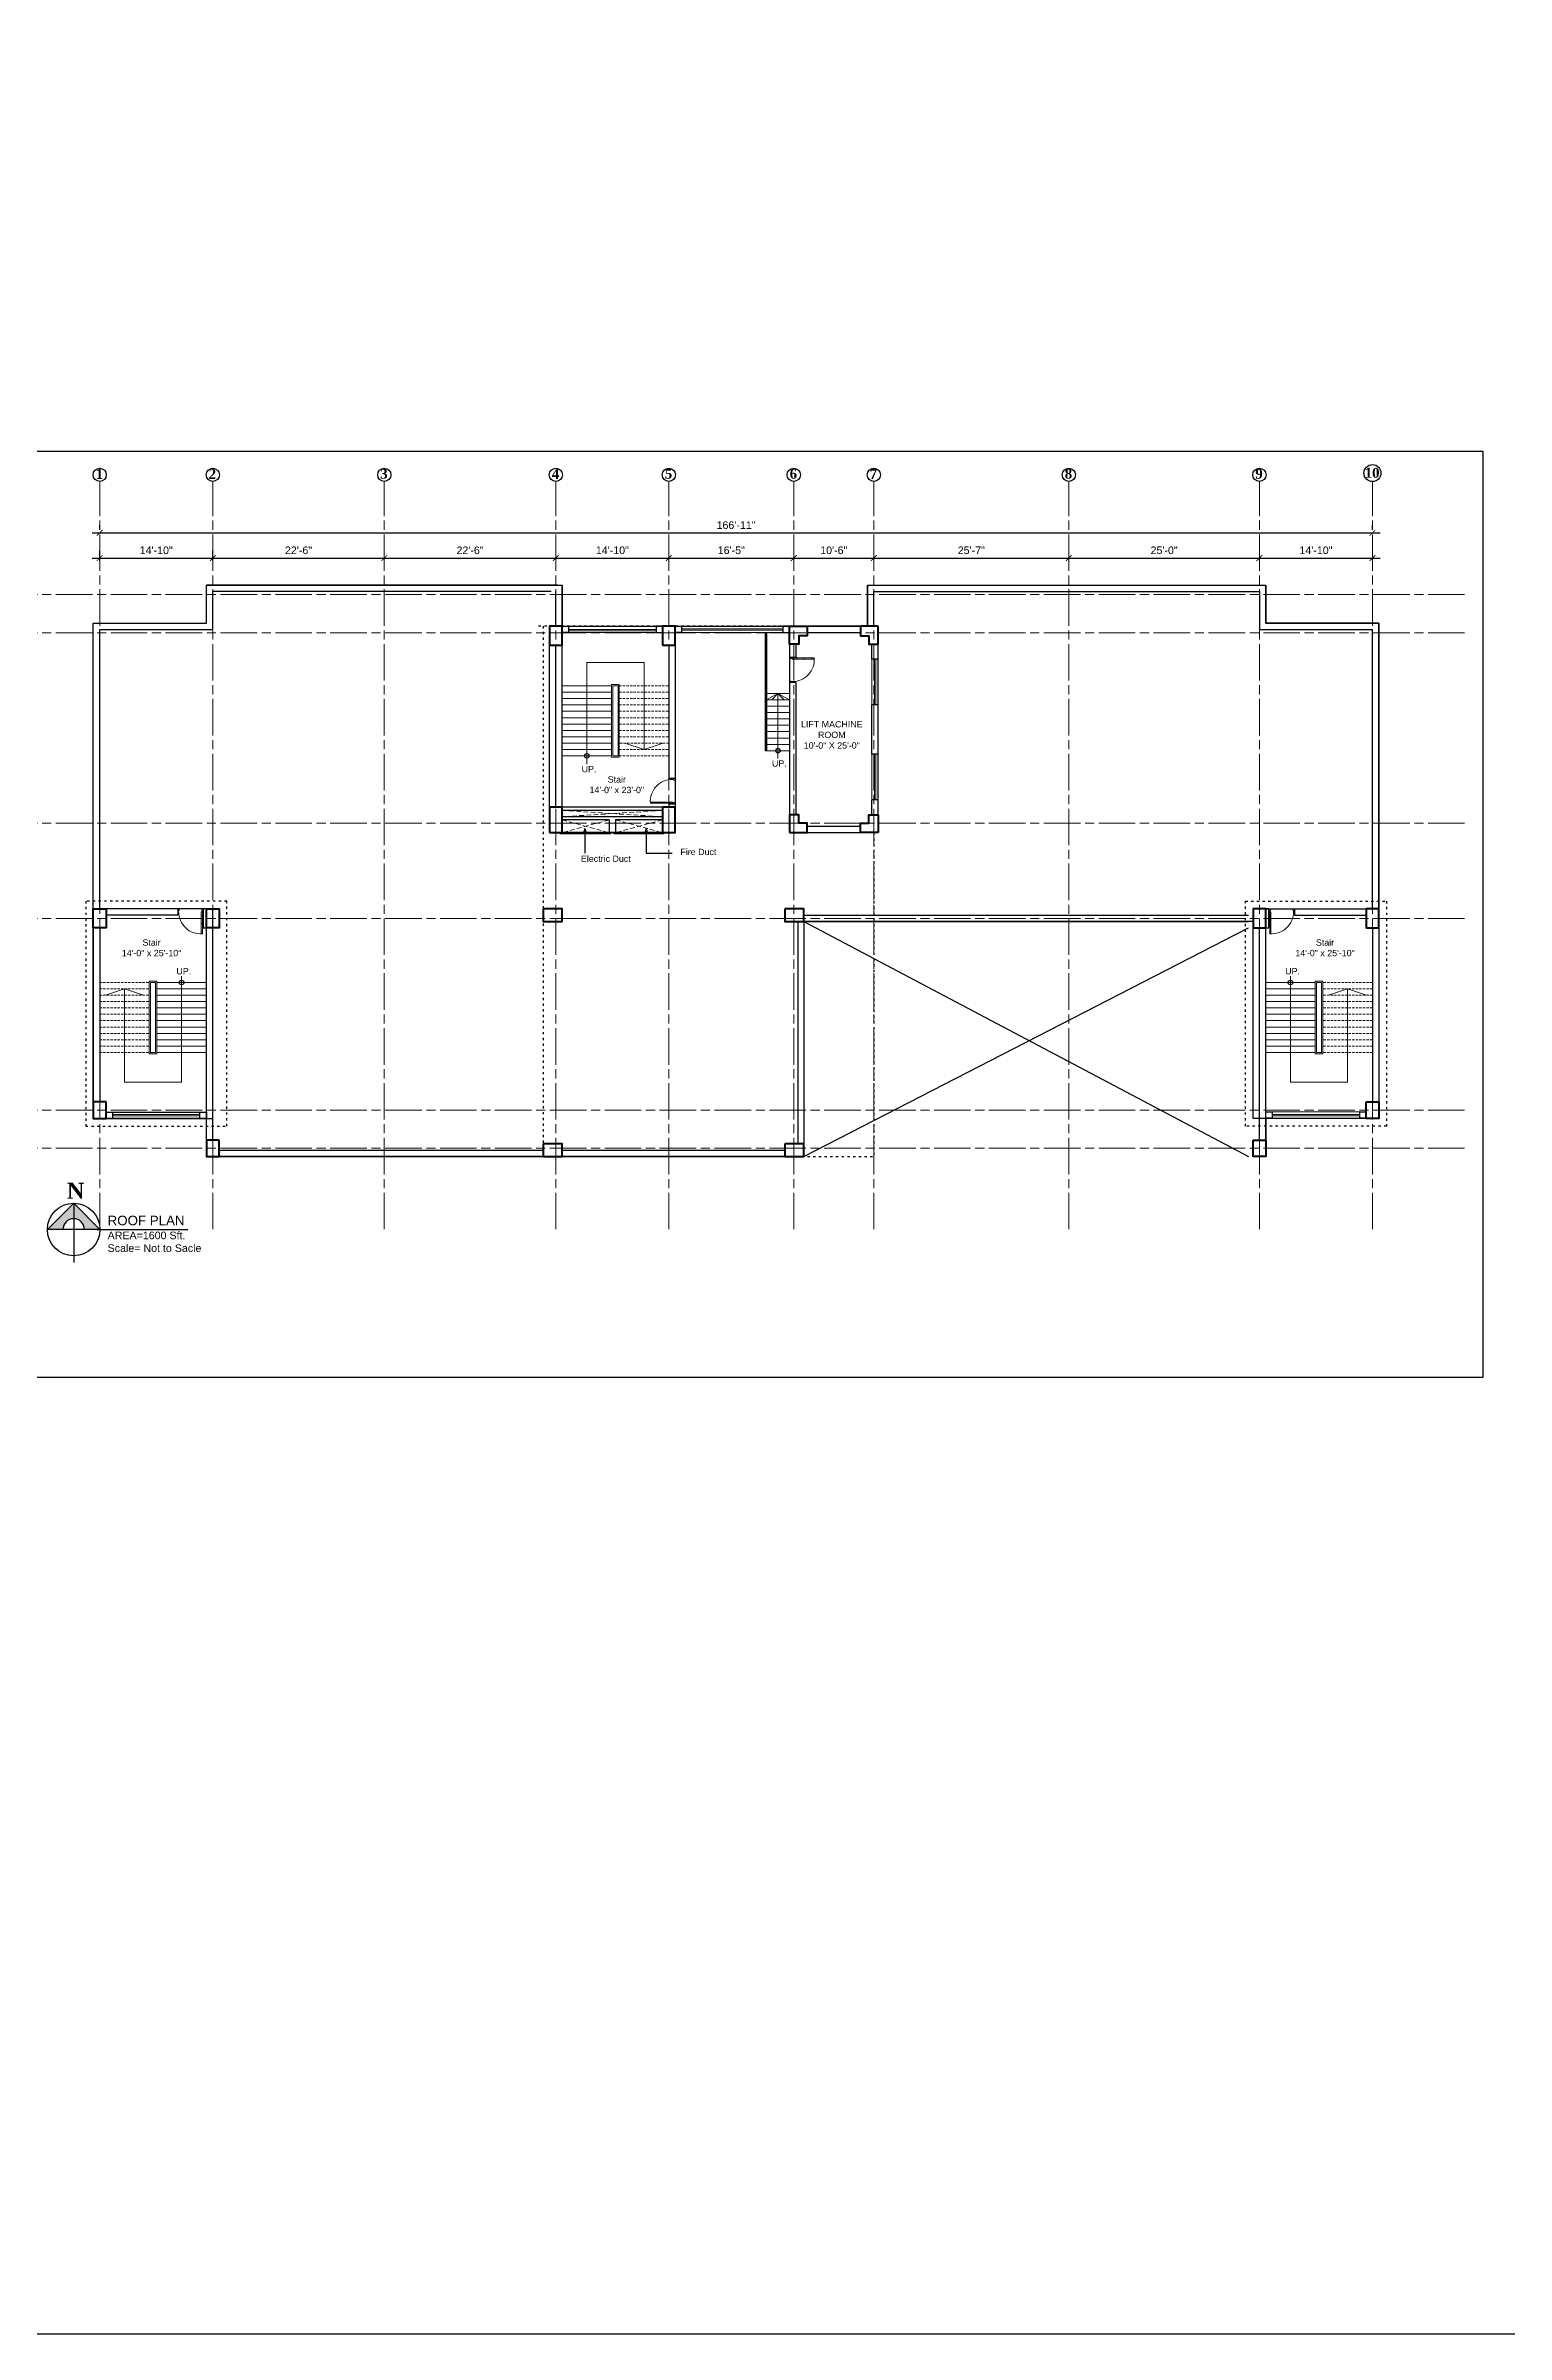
# Model space of a CAD drawing. Header units: inches. Extents: x -12 to 20935469, y -1604 to 24729220.
# Drawn here: x 20831996 to 20834295, y 24699905 to 24703509 of the extents above; entities that cross this region are included whole.
import ezdxf

# ---------------------------------------------------------------- set-up
doc = ezdxf.new("R2010")
doc.units = ezdxf.units.IN
doc.header["$LTSCALE"] = 0.03
doc.header["$MEASUREMENT"] = 0
doc.header["$PDMODE"] = 32
doc.header["$PDSIZE"] = 15
for name, pattern in [('ACAD_ISO03W100', [30, 12, -18]), ('ACAD_ISO08W100', [36, 24, -3, 6, -3]), ('DASHED2', [0.375, 0.25, -0.125])]:
    doc.linetypes.add(name, pattern=pattern)
for name, color, linetype, lineweight in [('column', 1, 'Continuous', 40), ('Dim Line', 252, 'Continuous', 13), ('Door', 7, 'Continuous', 18), ('Dot', 253, 'Continuous', 0), ('Gas', 21, 'Continuous', 5), ('Grid Line', 252, 'Continuous', 18), ('Low Wall', 7, 'Continuous', 30), ('Main Wall', 7, 'Continuous', 30), ('RAIL', 23, 'Continuous', 13), ('STAIR', 46, 'Continuous', 15), ('wind.', 150, 'Continuous', 20)]:
    doc.layers.add(name, color=color, linetype=linetype, lineweight=lineweight)
doc.layers.add('TEXT', color=7, linetype='Continuous')
doc.styles.add('2', font='swisscl.ttf')
doc.styles.add('RomanS', font='arial.ttf', dxfattribs={"height": 12})
doc.styles.get("Standard").update_dxf_attribs({"font": 'timesbd.ttf'})
doc.dimstyles.new('Aec_Arch_I', dxfattribs={"dimscale": 96, "dimtxt": 12, "dimasz": 0.09375, "dimexe": 0.125, "dimexo": 0.125, "dimgap": 0.0625, "dimtad": 1, "dimdec": 0, "dimzin": 3, "dimdsep": 46, "dimlunit": 4, "dimtxsty": 'RomanS', "dimblk1": 'ARCHTICK', "dimblk2": 'ARCHTICK', "dimsah": 1, "dimcen": 0.09375, "dimdle": 0.125, "dimadec": 0, "dimazin": 0, "dimtfac": 0.75, "dimtdec": 0, "dimtmove": 2, "dimatfit": 3, "dimldrblk": 'ARCHTICK', "dimfxl": 1, "dimfrac": 1, "dimtolj": 1, "dimtzin": 0, "dimarcsym": 0})

# ---------------------------------------------------------------- blocks, each defined once
blk = doc.blocks.new('Door_45')
at = {"layer": 'Door'}
for p, q in [((1.5, 5), (1.5, 44)), ((3.5, 44), (3.5, 5)), ((0, 0), (0, 5)), ((0, 5), (1.5, 5)), ((1.5, 40), (2.2, 40)), ((1.5, 25.8), (2.2, 25.8)), ((1.5, 12.6), (2.2, 12.6)), ((3.5, 5), (1.5, 5)), ((1.5, 5), (1.5, 3)), ((1.5, 3), (2.5, 3)), ((2.2, 40), (2.2, 39.5)), ((2.2, 39.5), (2.7, 39.5)), ((2.2, 25.8), (2.2, 25.3)), ((2.2, 25.3), (2.7, 25.3)), ((2.2, 12.6), (2.2, 13.1)), ((2.2, 13.1), (2.7, 13.1)), ((2.5, 3), (2.5, 0)), ((2.7, 39.5), (2.7, 40)), ((2.7, 40), (3.5, 40)), ((2.7, 25.8), (3.5, 25.8)), ((2.7, 25.3), (2.7, 25.8)), ((2.7, 13.1), (2.7, 12.6)), ((2.7, 12.6), (3.5, 12.6)), ((42.5, 3), (42.5, 0)), ((43.5, 3), (42.5, 3)), ((45, 5), (43.5, 5)), ((43.5, 5), (43.5, 3)), ((45, 0), (45, 5)), ((2.5, 0), (0, 0)), ((42.5, 0), (45, 0))]:
    blk.add_line(p, q, dxfattribs=at)
blk.add_arc((4.7, 5.3), 38.8, 359.6233, 94.6685, dxfattribs=at)
blk = doc.blocks.new('_ArchTick')
at = {"color": 0, "linetype": 'ByBlock', "lineweight": 35, "const_width": 0.15}
blk.add_lwpolyline([(-0.5, -0.5), (0.5, 0.5)], dxfattribs=at)
blk = doc.blocks.new('*D14')
at = {"layer": 'Defpoints', "color": 0, "transparency": 16777216}
for p in [(20830948.3, 24724562.3), (20831126.3, 24724578.2), (20831126.3, 24724562.3)]:
    blk.add_point(p, dxfattribs=at)
at = {"layer": 'Dim Line', "color": 0, "lineweight": -2, "transparency": 16777216}
for p, q in [((20830936.3, 24724578.2), (20831138.3, 24724578.2)), ((20830948.3, 24724574.3), (20830948.3, 24724590.2)), ((20831126.3, 24724574.3), (20831126.3, 24724590.2))]:
    blk.add_line(p, q, dxfattribs=at)
at = {"layer": 'Dim Line', "color": 0, "lineweight": -2, "transparency": 16777216, "xscale": 9, "yscale": 9, "zscale": 9, "rotation": 180}
blk.add_blockref('_ArchTick', (20830948.3, 24724578.2), dxfattribs=at)
at = {"layer": 'Dim Line', "color": 0, "lineweight": -2, "transparency": 16777216, "xscale": 9, "yscale": 9, "zscale": 9}
blk.add_blockref('_ArchTick', (20831126.3, 24724578.2), dxfattribs=at)
at = {"layer": 'Dim Line', "color": 0, "transparency": 16777216, "insert": (20831037.3, 24724590.3), "char_height": 12, "attachment_point": 5, "style": 'RomanS'}
blk.add_mtext('\\A1;14\'-10"', dxfattribs=at)
blk = doc.blocks.new('*D7')
at = {"layer": 'Defpoints', "color": 0, "transparency": 16777216}
for p in [(20831126.3, 24724562.3), (20831396.3, 24724578.2), (20831396.3, 24724578.2)]:
    blk.add_point(p, dxfattribs=at)
at = {"layer": 'Dim Line', "color": 0, "lineweight": -2, "transparency": 16777216}
for p, q in [((20831114.3, 24724578.2), (20831408.3, 24724578.2)), ((20831126.3, 24724574.3), (20831126.3, 24724590.2))]:
    blk.add_line(p, q, dxfattribs=at)
at = {"layer": 'Dim Line', "color": 0, "lineweight": -2, "transparency": 16777216, "xscale": 9, "yscale": 9, "zscale": 9, "rotation": 180}
blk.add_blockref('_ArchTick', (20831126.3, 24724578.2), dxfattribs=at)
at = {"layer": 'Dim Line', "color": 0, "lineweight": -2, "transparency": 16777216, "xscale": 9, "yscale": 9, "zscale": 9}
blk.add_blockref('_ArchTick', (20831396.3, 24724578.2), dxfattribs=at)
at = {"layer": 'Dim Line', "color": 0, "transparency": 16777216, "insert": (20831261.3, 24724590.3), "char_height": 12, "attachment_point": 5, "style": 'RomanS'}
blk.add_mtext('\\A1;22\'-6"', dxfattribs=at)
blk = doc.blocks.new('*D8')
at = {"layer": 'Defpoints', "color": 0, "transparency": 16777216}
for p in [(20831396.3, 24724578.2), (20831666.3, 24724578.2), (20831666.3, 24724578.2)]:
    blk.add_point(p, dxfattribs=at)
at = {"layer": 'Dim Line', "color": 0, "lineweight": -2, "transparency": 16777216}
blk.add_line((20831384.3, 24724578.2), (20831678.3, 24724578.2), dxfattribs=at)
at = {"layer": 'Dim Line', "color": 0, "lineweight": -2, "transparency": 16777216, "xscale": 9, "yscale": 9, "zscale": 9, "rotation": 180}
blk.add_blockref('_ArchTick', (20831396.3, 24724578.2), dxfattribs=at)
at = {"layer": 'Dim Line', "color": 0, "lineweight": -2, "transparency": 16777216, "xscale": 9, "yscale": 9, "zscale": 9}
blk.add_blockref('_ArchTick', (20831666.3, 24724578.2), dxfattribs=at)
at = {"layer": 'Dim Line', "color": 0, "transparency": 16777216, "insert": (20831531.3, 24724590.3), "char_height": 12, "attachment_point": 5, "style": 'RomanS'}
blk.add_mtext('\\A1;22\'-6"', dxfattribs=at)
blk = doc.blocks.new('*D9')
at = {"layer": 'Defpoints', "color": 0, "transparency": 16777216}
for p in [(20831666.3, 24724578.2), (20831844.3, 24724578.2), (20831844.3, 24724578.2)]:
    blk.add_point(p, dxfattribs=at)
at = {"layer": 'Dim Line', "color": 0, "lineweight": -2, "transparency": 16777216}
blk.add_line((20831654.3, 24724578.2), (20831856.3, 24724578.2), dxfattribs=at)
at = {"layer": 'Dim Line', "color": 0, "lineweight": -2, "transparency": 16777216, "xscale": 9, "yscale": 9, "zscale": 9, "rotation": 180}
blk.add_blockref('_ArchTick', (20831666.3, 24724578.2), dxfattribs=at)
at = {"layer": 'Dim Line', "color": 0, "lineweight": -2, "transparency": 16777216, "xscale": 9, "yscale": 9, "zscale": 9}
blk.add_blockref('_ArchTick', (20831844.3, 24724578.2), dxfattribs=at)
at = {"layer": 'Dim Line', "color": 0, "transparency": 16777216, "insert": (20831755.3, 24724590.3), "char_height": 12, "attachment_point": 5, "style": 'RomanS'}
blk.add_mtext('\\A1;14\'-10"', dxfattribs=at)
blk = doc.blocks.new('*D21')
at = {"layer": 'Defpoints', "color": 0, "transparency": 16777216}
for p in [(20831844.3, 24724578.2), (20832040.8, 24724578.2), (20832040.8, 24724578.2)]:
    blk.add_point(p, dxfattribs=at)
at = {"layer": 'Dim Line', "color": 0, "lineweight": -2, "transparency": 16777216}
for p, q in [((20831832.3, 24724578.2), (20832052.8, 24724578.2)), ((20831844.3, 24724566.2), (20831844.3, 24724566.2)), ((20832040.8, 24724566.2), (20832040.8, 24724566.2))]:
    blk.add_line(p, q, dxfattribs=at)
at = {"layer": 'Dim Line', "color": 0, "lineweight": -2, "transparency": 16777216, "xscale": 9, "yscale": 9, "zscale": 9, "rotation": 180}
blk.add_blockref('_ArchTick', (20831844.3, 24724578.2), dxfattribs=at)
at = {"layer": 'Dim Line', "color": 0, "lineweight": -2, "transparency": 16777216, "xscale": 9, "yscale": 9, "zscale": 9}
blk.add_blockref('_ArchTick', (20832040.8, 24724578.2), dxfattribs=at)
at = {"layer": 'Dim Line', "color": 0, "transparency": 16777216, "insert": (20831942.5, 24724590.3), "char_height": 12, "attachment_point": 5, "style": 'RomanS'}
blk.add_mtext('\\A1;16\'-5"', dxfattribs=at)
blk = doc.blocks.new('*D22')
at = {"layer": 'Defpoints', "color": 0, "transparency": 16777216}
for p in [(20832040.8, 24724578.2), (20832166.8, 24724578.2), (20832166.8, 24724578.2)]:
    blk.add_point(p, dxfattribs=at)
at = {"layer": 'Dim Line', "color": 0, "lineweight": -2, "transparency": 16777216}
for p, q in [((20832028.8, 24724578.2), (20832178.8, 24724578.2)), ((20832040.8, 24724566.2), (20832040.8, 24724566.2)), ((20832166.8, 24724566.2), (20832166.8, 24724566.2))]:
    blk.add_line(p, q, dxfattribs=at)
at = {"layer": 'Dim Line', "color": 0, "lineweight": -2, "transparency": 16777216, "xscale": 9, "yscale": 9, "zscale": 9, "rotation": 180}
blk.add_blockref('_ArchTick', (20832040.8, 24724578.2), dxfattribs=at)
at = {"layer": 'Dim Line', "color": 0, "lineweight": -2, "transparency": 16777216, "xscale": 9, "yscale": 9, "zscale": 9}
blk.add_blockref('_ArchTick', (20832166.8, 24724578.2), dxfattribs=at)
at = {"layer": 'Dim Line', "color": 0, "transparency": 16777216, "insert": (20832103.8, 24724590.3), "char_height": 12, "attachment_point": 5, "style": 'RomanS'}
blk.add_mtext('\\A1;10\'-6"', dxfattribs=at)
blk = doc.blocks.new('*D23')
at = {"layer": 'Defpoints', "color": 0, "transparency": 16777216}
for p in [(20832166.8, 24724578.2), (20832473.8, 24724578.2), (20832473.8, 24724578.2)]:
    blk.add_point(p, dxfattribs=at)
at = {"layer": 'Dim Line', "color": 0, "lineweight": -2, "transparency": 16777216}
for p, q in [((20832154.8, 24724578.2), (20832485.8, 24724578.2)), ((20832166.8, 24724566.2), (20832166.8, 24724566.2)), ((20832473.8, 24724566.2), (20832473.8, 24724566.2))]:
    blk.add_line(p, q, dxfattribs=at)
at = {"layer": 'Dim Line', "color": 0, "lineweight": -2, "transparency": 16777216, "xscale": 9, "yscale": 9, "zscale": 9, "rotation": 180}
blk.add_blockref('_ArchTick', (20832166.8, 24724578.2), dxfattribs=at)
at = {"layer": 'Dim Line', "color": 0, "lineweight": -2, "transparency": 16777216, "xscale": 9, "yscale": 9, "zscale": 9}
blk.add_blockref('_ArchTick', (20832473.8, 24724578.2), dxfattribs=at)
at = {"layer": 'Dim Line', "color": 0, "transparency": 16777216, "insert": (20832320.3, 24724590.3), "char_height": 12, "attachment_point": 5, "style": 'RomanS'}
blk.add_mtext('\\A1;25\'-7"', dxfattribs=at)
blk = doc.blocks.new('*D10')
at = {"layer": 'Defpoints', "color": 0, "transparency": 16777216}
for p in [(20832473.8, 24724578.2), (20832773.8, 24724578.2), (20832773.8, 24724578.2)]:
    blk.add_point(p, dxfattribs=at)
at = {"layer": 'Dim Line', "color": 0, "lineweight": -2, "transparency": 16777216}
blk.add_line((20832461.8, 24724578.2), (20832785.8, 24724578.2), dxfattribs=at)
at = {"layer": 'Dim Line', "color": 0, "lineweight": -2, "transparency": 16777216, "xscale": 9, "yscale": 9, "zscale": 9, "rotation": 180}
blk.add_blockref('_ArchTick', (20832473.8, 24724578.2), dxfattribs=at)
at = {"layer": 'Dim Line', "color": 0, "lineweight": -2, "transparency": 16777216, "xscale": 9, "yscale": 9, "zscale": 9}
blk.add_blockref('_ArchTick', (20832773.8, 24724578.2), dxfattribs=at)
at = {"layer": 'Dim Line', "color": 0, "transparency": 16777216, "insert": (20832623.8, 24724590.3), "char_height": 12, "attachment_point": 5, "style": 'RomanS'}
blk.add_mtext('\\A1;25\'-0"', dxfattribs=at)
blk = doc.blocks.new('*D11')
at = {"layer": 'Defpoints', "color": 0, "transparency": 16777216}
for p in [(20832773.8, 24724578.2), (20832951.8, 24724578.2), (20832951.8, 24724578.2)]:
    blk.add_point(p, dxfattribs=at)
at = {"layer": 'Dim Line', "color": 0, "lineweight": -2, "transparency": 16777216}
for p, q in [((20832761.8, 24724578.2), (20832963.8, 24724578.2)), ((20832951.8, 24724566.2), (20832951.8, 24724566.2))]:
    blk.add_line(p, q, dxfattribs=at)
at = {"layer": 'Dim Line', "color": 0, "lineweight": -2, "transparency": 16777216, "xscale": 9, "yscale": 9, "zscale": 9, "rotation": 180}
blk.add_blockref('_ArchTick', (20832773.8, 24724578.2), dxfattribs=at)
at = {"layer": 'Dim Line', "color": 0, "lineweight": -2, "transparency": 16777216, "xscale": 9, "yscale": 9, "zscale": 9}
blk.add_blockref('_ArchTick', (20832951.8, 24724578.2), dxfattribs=at)
at = {"layer": 'Dim Line', "color": 0, "transparency": 16777216, "insert": (20832862.8, 24724590.3), "char_height": 12, "attachment_point": 5, "style": 'RomanS'}
blk.add_mtext('\\A1;14\'-10"', dxfattribs=at)
blk = doc.blocks.new('*D13')
at = {"layer": 'Defpoints', "color": 0, "transparency": 16777216}
for p in [(20830948.3, 24724610.7), (20832951.8, 24724617.8), (20832951.8, 24724610.7)]:
    blk.add_point(p, dxfattribs=at)
at = {"layer": 'Dim Line', "color": 0, "lineweight": -2, "transparency": 16777216}
for p, q in [((20830948.3, 24724622.7), (20830948.3, 24724629.8)), ((20832951.8, 24724622.7), (20832951.8, 24724629.8)), ((20830936.3, 24724617.8), (20832963.8, 24724617.8))]:
    blk.add_line(p, q, dxfattribs=at)
at = {"layer": 'Dim Line', "color": 0, "lineweight": -2, "transparency": 16777216, "xscale": 9, "yscale": 9, "zscale": 9, "rotation": 180}
blk.add_blockref('_ArchTick', (20830948.3, 24724617.8), dxfattribs=at)
at = {"layer": 'Dim Line', "color": 0, "lineweight": -2, "transparency": 16777216, "xscale": 9, "yscale": 9, "zscale": 9}
blk.add_blockref('_ArchTick', (20832951.8, 24724617.8), dxfattribs=at)
at = {"layer": 'Dim Line', "color": 0, "transparency": 16777216, "insert": (20831950, 24724629.9), "char_height": 12, "attachment_point": 5, "style": 'RomanS'}
blk.add_mtext('\\A1;166\'-11"', dxfattribs=at)
blk = doc.blocks.new('fff')
at = {"layer": 'Grid Line', "color": 252, "linetype": 'ACAD_ISO08W100', "lineweight": 9, "ltscale": 80, "true_color": 0x939598}
for p, q in [((20830948.3, 24723521.1), (20830948.3, 24724698.8)), ((20831126.3, 24723521.1), (20831126.3, 24724698.8)), ((20831396.3, 24723521.1), (20831396.3, 24724698.8)), ((20831666.3, 24723521.1), (20831666.3, 24724698.8)), ((20831844.3, 24723521.1), (20831844.3, 24724698.8)), ((20832040.8, 24723521.1), (20832040.8, 24724698.8)), ((20832166.8, 24723521.1), (20832166.8, 24724698.8)), ((20832473.8, 24723521.1), (20832473.8, 24724698.8)), ((20832773.8, 24723521.1), (20832773.8, 24724698.8)), ((20832951.8, 24723521.1), (20832951.8, 24724698.8)), ((20833096.9, 24724520.6), (20830726.1, 24724520.6)), ((20833096.9, 24724460.6), (20830726.1, 24724460.6)), ((20833096.9, 24724160.7), (20830726.1, 24724160.7)), ((20833096.9, 24724010.7), (20830726.1, 24724010.7)), ((20833096.9, 24723708.7), (20830726.1, 24723708.7)), ((20833096.9, 24723648.8), (20830726.1, 24723648.8))]:
    blk.add_line(p, q, dxfattribs=at)
at = {"layer": 'Dim Line'}
for base, p1, p2, picture, middle in [((20832951.7523, 24724617.8128), (20830948.3088, 24724610.7482), (20832951.7523, 24724610.7482), '*D13', (20831950.0306, 24724629.9397)), ((20831126.3, 24724578.2), (20830948.3, 24724562.3), (20831126.3, 24724562.3), '*D14', (20831037.3, 24724590.3)), ((20831396.3, 24724578.2), (20831126.3, 24724562.3), (20831396.3, 24724578.2), '*D7', (20831261.3, 24724590.3)), ((20831666.3, 24724578.2), (20831396.3, 24724578.2), (20831666.3, 24724578.2), '*D8', (20831531.3, 24724590.3)), ((20831844.3, 24724578.2), (20831666.3, 24724578.2), (20831844.3, 24724578.2), '*D9', (20831755.3, 24724590.3)), ((20832040.7792, 24724578.1666), (20831844.25, 24724578.1666), (20832040.7792, 24724578.1666), '*D21', (20831942.5146, 24724590.2934)), ((20832166.8, 24724578.2), (20832040.8, 24724578.2), (20832166.8, 24724578.2), '*D22', (20832103.8, 24724590.3)), ((20832473.8, 24724578.2), (20832166.8, 24724578.2), (20832473.8, 24724578.2), '*D23', (20832320.3, 24724590.3)), ((20832773.8, 24724578.2), (20832473.8, 24724578.2), (20832773.8, 24724578.2), '*D10', (20832623.8, 24724590.3)), ((20832951.8, 24724578.2), (20832773.8, 24724578.2), (20832951.8, 24724578.2), '*D11', (20832862.8, 24724590.3))]:
    dim = blk.add_linear_dim(base=base, p1=p1, p2=p2, dimstyle='Aec_Arch_I', dxfattribs=at)
    dim.commit()
    dim.dimension.update_dxf_attribs({"geometry": picture, "text_midpoint": middle})

msp = doc.modelspace()

# ---------------------------------------------------------------- hatches: boundary and pattern name
at = {"layer": 'Low Wall'}
h = msp.add_hatch(color=256, dxfattribs=at)
h.paths.add_polyline_path([(20832023.4, 24701644.5), (20831999, 24701644.5), (20832040.4, 24701685.9), (20832040.4, 24701661.5, 0.414214)])
h.paths.add_polyline_path([(20832040.4, 24701661.5), (20832040.4, 24701685.9), (20832081.8, 24701644.5), (20832057.5, 24701644.5, 0.414214)])

# ---------------------------------------------------------------- linework, layer by layer
at = {"linetype": 'ACAD_ISO03W100', "ltscale": 10}
for p, q in [((20833306.9, 24702594.5), (20832772.3, 24702594.5)), ((20832779.3, 24702594.5), (20832779.3, 24701779.5)), ((20833299.9, 24702269.4), (20833299.9, 24701759.5)), ((20832772.3, 24701759.5), (20833299.9, 24701759.5))]:
    msp.add_line(p, q, dxfattribs=at)
for p, q in [((20833156.9, 24702584.5), (20833128.9, 24702584.3)), ((20833128.9, 24702584.5), (20833128.9, 24702398.5)), ((20833130.9, 24702584.5), (20833130.9, 24702398.5)), ((20833130.9, 24702398.5), (20833128.9, 24702398.5)), ((20832844.8, 24702276.1), (20832843.2, 24702270.7)), ((20832844.8, 24702276.1), (20832844.8, 24702237.2)), ((20832844.8, 24702276.1), (20832846.5, 24702270.7)), ((20832941.5, 24702276.1), (20832939.9, 24702270.7)), ((20832941.5, 24702276.1), (20832941.5, 24702237)), ((20832941.5, 24702276.1), (20832943.2, 24702270.7)), ((20832941.5, 24702237), (20832982.2, 24702237)), ((20833189.9, 24702129.5), (20833889.9, 24701759.4)), ((20833189.9, 24701759.4), (20833889.9, 24702119.4)), ((20832096.3, 24701829.4), (20832244.2, 24701829.4)), ((20832096.3, 24701819.4), (20832244.2, 24701819.4)), ((20832040.4, 24701685.9), (20832040.4, 24701592.5)), ((20832076.7, 24701644.5), (20832220.3, 24701644.5))]:
    msp.add_line(p, q)
for points in [[(20830157.8, 24725803.9), (20835666.3, 24725803.9), (20835666.3, 24699904.9), (20830157.8, 24699904.9)], [(20832789.3, 24702594.5), (20832987.2, 24702594.5), (20832987.2, 24702269.5), (20832789.3, 24702269.5)], [(20833166.9, 24702269.5), (20833306.9, 24702269.5), (20833306.9, 24702594.5), (20833166.9, 24702594.5)], [(20832806.2, 24702269.5), (20832885.5, 24702269.5), (20832885.5, 24702267.5), (20832806.2, 24702267.5)], [(20832891.2, 24702269.5), (20832969.5, 24702269.5), (20832969.5, 24702267.5), (20832891.2, 24702267.5)], [(20832071.3, 24701819.4), (20832259.3, 24701819.4), (20832259.3, 24702149.4), (20832071.3, 24702149.4)], [(20833896.8, 24702149.4), (20834094.7, 24702149.4), (20834094.7, 24701819.4), (20833896.8, 24701819.4)]]:
    msp.add_lwpolyline(points, close=True)
for points in [[(20832249.3, 24701759.4), (20832249.3, 24701819.4), (20832071.3, 24701819.4), (20832071.3, 24702599.3), (20832249.3, 24702599.3), (20832249.3, 24702659.3), (20832809.3, 24702659.3), (20832809.3, 24702594.5), (20833289.9, 24702594.5), (20833289.9, 24702659.3), (20833916.8, 24702659.3), (20833916.8, 24702599.3), (20834094.7, 24702599.3), (20834094.7, 24701819.4), (20833916.8, 24701819.6), (20833916.8, 24701759.4), (20833896.8, 24701759.4), (20833896.8, 24701785.4), (20833906.8, 24701785.4), (20833906.8, 24702119.4), (20833896.8, 24702119.4), (20833896.8, 24702129.5), (20833189.9, 24702129.5), (20833189.8, 24701759.4), (20832249.3, 24701759.4)], [(20832081.8, 24701644.5), (20831999, 24701644.4)]]:
    msp.add_lwpolyline(points)
for points in [[(20832059.3, 24701807.4), (20832281.3, 24701807.4), (20832281.3, 24702161.4), (20832059.3, 24702161.4)], [(20834106.7, 24701807.4), (20833884.8, 24701807.4), (20833884.8, 24702161.4), (20834106.7, 24702161.4)]]:
    msp.add_lwpolyline(points, close=True, dxfattribs=at)
for centre, radius in [((20832848.2, 24702390.5), 3.61), ((20833148.9, 24702398.5), 3.61), ((20832210.2, 24702033.4), 3.61), ((20833955.6, 24702033.4), 3.61), ((20832040.4, 24701644.5), 41.4)]:
    msp.add_circle(centre, radius)
at = {"layer": 'column', "lineweight": 40, "ltscale": 20}
for points in [[(20832789.3, 24702564.5), (20832809.3, 24702564.5), (20832809.3, 24702594.5), (20832789.3, 24702594.5)], [(20832967.2, 24702564.5), (20832987.2, 24702564.5), (20832987.2, 24702594.5), (20832967.2, 24702594.5)], [(20832789.3, 24702269.5), (20832809.3, 24702269.5), (20832809.3, 24702309.5), (20832789.3, 24702309.5)], [(20832967.2, 24702269.5), (20832987.2, 24702269.5), (20832987.2, 24702309.5), (20832967.2, 24702309.5)], [(20832071.3, 24702149.4), (20832091.3, 24702149.4), (20832091.3, 24702119.4), (20832071.3, 24702119.4)], [(20832249.3, 24702149.4), (20832269.3, 24702149.4), (20832269.3, 24702119.4), (20832249.3, 24702119.4)], [(20832779.3, 24702149.5), (20832779.3, 24702129.5), (20832809.3, 24702129.5), (20832809.3, 24702149.5)], [(20833159.9, 24702149.5), (20833159.9, 24702129.5), (20833189.9, 24702129.5), (20833189.9, 24702149.5)], [(20833916.8, 24702149.4), (20833896.8, 24702149.4), (20833896.8, 24702119.4), (20833916.8, 24702119.4)], [(20834094.7, 24702149.4), (20834074.7, 24702149.4), (20834074.7, 24702119.4), (20834094.7, 24702119.4)], [(20832091.3, 24701845.4), (20832071.3, 24701845.4), (20832071.3, 24701819.4), (20832091.3, 24701819.4)], [(20834074.7, 24701845.4), (20834094.7, 24701845.4), (20834094.7, 24701819.4), (20834074.7, 24701819.4)], [(20832269.3, 24701785.4), (20832249.3, 24701785.4), (20832249.3, 24701759.4), (20832269.3, 24701759.4)], [(20833896.8, 24701785.4), (20833916.8, 24701785.4), (20833916.8, 24701759.4), (20833896.8, 24701759.4)], [(20832779.3, 24701779.5), (20832779.3, 24701759.5), (20832809.3, 24701759.5), (20832809.3, 24701779.5)], [(20833159.9, 24701779.4), (20833159.9, 24701759.4), (20833189.9, 24701759.4), (20833189.9, 24701779.4)]]:
    msp.add_lwpolyline(points, close=True, dxfattribs=at)
for points in [[(20833166.9, 24702594.5), (20833194.9, 24702594.5), (20833194.9, 24702579.5), (20833181.9, 24702579.5), (20833181.9, 24702566.5), (20833166.9, 24702566.5), (20833166.9, 24702594.5)], [(20833306.9, 24702594.5), (20833278.9, 24702594.5), (20833278.9, 24702579.5), (20833291.9, 24702579.5), (20833291.9, 24702566.5), (20833306.9, 24702566.5), (20833306.9, 24702594.5)], [(20833166.9, 24702269.5), (20833194.9, 24702269.5), (20833194.9, 24702284.5), (20833181.9, 24702284.5), (20833181.9, 24702297.5), (20833166.9, 24702297.5), (20833166.9, 24702269.5)], [(20833306.9, 24702269.5), (20833278.9, 24702269.5), (20833278.9, 24702284.5), (20833291.9, 24702284.5), (20833291.9, 24702297.5), (20833306.9, 24702297.5), (20833306.9, 24702269.5)]]:
    msp.add_lwpolyline(points, dxfattribs=at)
at = {"layer": 'Defpoints'}
msp.add_lwpolyline([(20831819.7, 24702870.2), (20834258.6, 24702870.2), (20834258.6, 24701411.7), (20831819.7, 24701411.7)], close=True, dxfattribs=at)
at = {"layer": 'Dot', "linetype": 'DASHED2', "lineweight": 0, "ltscale": 1000}
for p, q in [((20832809.3, 24702304.5), (20832967.2, 24702294.5)), ((20832967.2, 24702304.5), (20832809.3, 24702294.5)), ((20832883.2, 24702289.5), (20832809.3, 24702269.5)), ((20832809.3, 24702289.5), (20832883.2, 24702269.5)), ((20832893.2, 24702289.5), (20832967.2, 24702269.5)), ((20832967.2, 24702289.5), (20832893.2, 24702269.5))]:
    msp.add_line(p, q, dxfattribs=at)
at = {"layer": 'Gas', "color": 0, "lineweight": 5}
for points in [[(20832899.2, 24702388.5), (20832887.2, 24702388.5), (20832887.2, 24702502.5), (20832899.2, 24702502.5)], [(20832897.2, 24702390.5), (20832889.2, 24702390.5), (20832889.2, 24702500.5), (20832897.2, 24702500.5)], [(20832171.3, 24702035.4), (20832159.3, 24702035.4), (20832159.3, 24701921.4), (20832171.3, 24701921.4)], [(20832169.3, 24702033.4), (20832161.3, 24702033.4), (20832161.3, 24701923.4), (20832169.3, 24701923.4)], [(20833994.6, 24702035.4), (20834006.6, 24702035.4), (20834006.6, 24701921.4), (20833994.6, 24701921.4)], [(20833996.6, 24702033.4), (20834004.6, 24702033.4), (20834004.6, 24701923.4), (20833996.6, 24701923.4)]]:
    msp.add_lwpolyline(points, close=True, dxfattribs=at)
at = {"layer": 'Gas', "color": 0, "lineweight": 35}
msp.add_lwpolyline([(20833166.9, 24702269.5), (20833166.9, 24702269.5)], dxfattribs=at)
at = {"layer": 'Low Wall', "color": 0}
msp.add_lwpolyline([(20831999, 24701644.5), (20832040.4, 24701685.9), (20832081.8, 24701644.5)], dxfattribs=at)
at = {"layer": 'Low Wall'}
msp.add_arc((20832040.4, 24701644.5), 17, 0, 180, dxfattribs=at)
at = {"layer": 'Main Wall', "lineweight": 30}
for p, q in [((20832802.2, 24702659.3), (20832249.3, 24702659.3)), ((20832249.3, 24702599.3), (20832249.3, 24702659.3)), ((20832792.2, 24702649.3), (20832259.3, 24702649.3)), ((20832259.3, 24702589.3), (20832259.3, 24702649.3)), ((20832799.3, 24702594.5), (20832799.3, 24702649.3)), ((20832809.3, 24702594.5), (20832809.3, 24702659.3)), ((20833289.9, 24702659.3), (20833916.8, 24702659.3)), ((20833289.9, 24702659.3), (20833289.9, 24702594.5)), ((20833916.8, 24702599.3), (20833916.8, 24702659.3)), ((20832799.3, 24702613.3), (20832799.3, 24702613.3)), ((20832071.3, 24702599.3), (20832249.3, 24702599.3)), ((20832071.3, 24702149.4), (20832071.3, 24702599.3)), ((20832081.3, 24702589.3), (20832259.3, 24702589.3)), ((20832081.3, 24702149.4), (20832081.3, 24702589.3)), ((20832799.3, 24702607.3), (20832799.3, 24702607.3)), ((20832809.3, 24702309.5), (20832809.3, 24702584.5)), ((20833176.9, 24702594.5), (20833296.9, 24702594.5)), ((20833194.9, 24702584.5), (20833278.9, 24702584.5)), ((20834094.7, 24702599.3), (20833916.8, 24702599.3)), ((20834084.7, 24702149.4), (20834084.7, 24702589.3)), ((20834094.7, 24702149.4), (20834094.7, 24702599.3)), ((20832799.3, 24702309.5), (20832799.3, 24702564.5)), ((20832977.2, 24702564.5), (20832977.2, 24702354.5)), ((20832987.2, 24702564.5), (20832987.2, 24702354.5)), ((20833166.9, 24702546), (20833176.9, 24702546)), ((20833306.9, 24702542.5), (20833296.9, 24702542.5)), ((20833306.9, 24702470.5), (20833296.9, 24702470.5)), ((20833306.9, 24702393), (20833296.9, 24702393)), ((20832987.2, 24702354.5), (20832977.2, 24702354.5)), ((20833306.9, 24702321), (20833296.9, 24702321)), ((20832967.2, 24702309.5), (20832809.3, 24702309.5)), ((20832967.2, 24702304.5), (20832809.3, 24702304.5)), ((20832967.2, 24702294.5), (20832809.3, 24702294.5)), ((20832883.2, 24702289.5), (20832809.3, 24702289.5)), ((20832883.2, 24702289.5), (20832883.2, 24702269.5)), ((20832967.2, 24702289.5), (20832893.2, 24702289.5)), ((20832893.2, 24702289.5), (20832893.2, 24702269.5)), ((20832977.2, 24702314.5), (20832977.2, 24702309.5)), ((20832987.2, 24702314.5), (20832977.2, 24702314.5)), ((20832987.2, 24702314.5), (20832987.2, 24702309.5)), ((20832883.2, 24702269.5), (20832893.2, 24702269.5)), ((20833194.9, 24702269.5), (20833278.9, 24702269.5)), ((20832204.3, 24702149.4), (20832091.3, 24702149.4)), ((20832204.3, 24702149.4), (20832204.3, 24702139.4)), ((20832249.3, 24702149.4), (20832244.3, 24702149.4)), ((20832244.3, 24702149.4), (20832244.3, 24702119.4)), ((20832259.3, 24702149.4), (20832249.3, 24702149.4)), ((20833906.8, 24702149.4), (20833916.8, 24702149.4)), ((20833921.8, 24702149.4), (20833916.8, 24702149.4)), ((20833921.8, 24702119.4), (20833921.8, 24702149.4)), ((20833961.8, 24702149.4), (20834074.7, 24702149.4)), ((20833961.8, 24702149.4), (20833961.8, 24702139.4)), ((20832071.3, 24702119.4), (20832071.3, 24701845.4)), ((20832081.3, 24702119.4), (20832081.3, 24701845.4)), ((20832204.3, 24702139.4), (20832091.3, 24702139.4)), ((20832244.3, 24702119.4), (20832249.3, 24702119.4)), ((20832249.3, 24701785.4), (20832249.3, 24702119.4)), ((20832259.3, 24701785.4), (20832259.3, 24702119.4)), ((20833180, 24702129.5), (20833180, 24701779.4)), ((20833189.9, 24702139.5), (20833889.9, 24702139.5)), ((20833189.9, 24702129.5), (20833889.9, 24702129.5)), ((20833189.9, 24702129.5), (20833189.9, 24701779.4)), ((20833906.8, 24701785.4), (20833906.8, 24702119.4)), ((20833916.8, 24701785.4), (20833916.8, 24702119.4)), ((20833916.8, 24702119.4), (20833921.8, 24702119.4)), ((20833961.8, 24702139.4), (20834074.7, 24702139.4)), ((20834084.7, 24702119.4), (20834084.7, 24701845.4)), ((20834094.7, 24702119.4), (20834094.7, 24701845.4)), ((20833926.8, 24701829.6), (20833926.8, 24701819.6)), ((20832269.3, 24701769.4), (20832779.3, 24701769.4)), ((20832269.3, 24701759.4), (20833159.9, 24701759.4)), ((20832809.3, 24701769.4), (20833159.9, 24701769.4))]:
    msp.add_line(p, q, dxfattribs=at)
for points in [[(20833299.9, 24702594.5), (20833299.9, 24702649.3), (20833906.8, 24702649.3), (20833906.8, 24702589.3), (20834084.7, 24702589.3)], [(20832809.3, 24702594.5), (20832819.3, 24702594.5), (20832819.3, 24702584.5), (20832809.3, 24702584.5)], [(20832967.2, 24702594.5), (20832957.2, 24702594.5), (20832957.2, 24702584.5), (20832967.2, 24702584.5)], [(20832987.2, 24702594.5), (20832997.2, 24702594.5), (20832997.2, 24702584.5), (20832987.2, 24702584.5)], [(20833166.9, 24702594.5), (20833156.9, 24702594.5), (20833156.9, 24702584.5), (20833166.9, 24702584.5)], [(20833166.9, 24702566.5), (20833166.9, 24702546)], [(20833176.9, 24702566.5), (20833176.9, 24702546)], [(20833296.9, 24702542.5), (20833296.9, 24702566.5)], [(20833306.9, 24702542.5), (20833306.9, 24702566.5)], [(20833176.9, 24702506), (20833166.9, 24702506), (20833166.9, 24702297.5)], [(20833176.9, 24702506), (20833176.9, 24702297.5)], [(20833296.9, 24702393), (20833296.9, 24702470.5)], [(20833306.9, 24702393), (20833306.9, 24702470.5)], [(20833296.9, 24702297.5), (20833296.9, 24702321)], [(20833306.9, 24702297.4), (20833306.9, 24702321)], [(20833194.9, 24702279.5), (20833278.9, 24702279.5)], [(20833926.8, 24701819.6), (20833916.8, 24701819.6), (20833916.8, 24701829.6), (20833926.8, 24701829.6)], [(20834074.7, 24701819.6), (20834064.7, 24701819.6), (20834064.7, 24701829.6), (20834074.7, 24701829.6)]]:
    msp.add_lwpolyline(points, dxfattribs=at)
at = {"layer": 'Main Wall'}
for points in [[(20832091.3, 24701829.4), (20832101.3, 24701829.4), (20832101.3, 24701819.4), (20832091.3, 24701819.4)], [(20832239.2, 24701829.4), (20832249.3, 24701829.4), (20832249.3, 24701819.4), (20832239.2, 24701819.4)]]:
    msp.add_lwpolyline(points, close=True, dxfattribs=at)
at = {"layer": 'RAIL', "lineweight": 9}
for p, q in [((20832848.2, 24702377.3), (20832848.2, 24702537.5)), ((20832848.2, 24702537.5), (20832938.2, 24702537.5)), ((20832938.2, 24702537.5), (20832938.2, 24702400.5)), ((20832908.2, 24702410.5), (20832938.2, 24702400.5)), ((20832938.2, 24702400.5), (20832968.2, 24702410.5)), ((20832210.2, 24702043.2), (20832210.2, 24701876.4)), ((20833955.6, 24702043.2), (20833955.6, 24701876.4)), ((20832120.3, 24702023.4), (20832090.3, 24702013.4)), ((20832120.3, 24701876.4), (20832120.3, 24702023.4)), ((20832150.3, 24702013.4), (20832120.3, 24702023.4)), ((20832249.3, 24702013.4), (20832171.3, 24702013.4)), ((20833916.6, 24702013.4), (20833994.6, 24702013.4)), ((20834015.6, 24702013.4), (20834045.6, 24702023.4)), ((20834045.6, 24701876.4), (20834045.6, 24702023.4)), ((20834045.6, 24702023.4), (20834075.6, 24702013.4)), ((20832210.2, 24701876.4), (20832120.3, 24701876.4)), ((20833955.6, 24701876.4), (20834045.6, 24701876.4))]:
    msp.add_line(p, q, dxfattribs=at)
at = {"layer": 'STAIR', "color": 32, "lineweight": 5}
for p, q in [((20832809.3, 24702500.5), (20832887.2, 24702500.5)), ((20832809.3, 24702490.5), (20832887.2, 24702490.5)), ((20832809.3, 24702480.5), (20832887.2, 24702480.5)), ((20832809.3, 24702470.5), (20832887.2, 24702470.5)), ((20833166.9, 24702488.5), (20833130.9, 24702488.5)), ((20833148.9, 24702488.5), (20833130.9, 24702478.5)), ((20833166.9, 24702478.5), (20833130.9, 24702478.5)), ((20833130.9, 24702478.5), (20833139.1, 24702478.5)), ((20833166.9, 24702468.5), (20833130.9, 24702468.5)), ((20833139.1, 24702478.5), (20833148.9, 24702488.5)), ((20833148.9, 24702386.2), (20833148.9, 24702488.5)), ((20833148.9, 24702488.5), (20833166.9, 24702478.5)), ((20833158.7, 24702478.5), (20833148.9, 24702488.5)), ((20833166.9, 24702478.5), (20833158.7, 24702478.5)), ((20832809.3, 24702460.5), (20832887.2, 24702460.5)), ((20832809.3, 24702450.5), (20832887.2, 24702450.5)), ((20832809.3, 24702440.5), (20832887.2, 24702440.5)), ((20832809.3, 24702430.5), (20832887.2, 24702430.5)), ((20833166.9, 24702458.5), (20833130.9, 24702458.5)), ((20833166.9, 24702448.5), (20833130.9, 24702448.5)), ((20833166.9, 24702438.5), (20833130.9, 24702438.5)), ((20832809.3, 24702420.5), (20832887.2, 24702420.5)), ((20832809.3, 24702410.5), (20832887.2, 24702410.5)), ((20832809.3, 24702400.5), (20832887.2, 24702400.5)), ((20833166.9, 24702428.5), (20833130.9, 24702428.5)), ((20833166.9, 24702418.5), (20833130.9, 24702418.5)), ((20833166.9, 24702408.5), (20833130.9, 24702408.5)), ((20833166.9, 24702398.5), (20833130.9, 24702398.5)), ((20832809.3, 24702390.5), (20832887.2, 24702390.5)), ((20832171.3, 24702033.4), (20832249.3, 24702033.4)), ((20833994.6, 24702033.4), (20833916.6, 24702033.4)), ((20832171.3, 24702023.4), (20832249.3, 24702023.4)), ((20832171.3, 24702003.4), (20832249.3, 24702003.4)), ((20832189.3, 24702013.4), (20832249.3, 24702013.4)), ((20833994.6, 24702023.4), (20833916.6, 24702023.4)), ((20833976.6, 24702013.4), (20833916.6, 24702013.4)), ((20833994.6, 24702003.4), (20833916.6, 24702003.4)), ((20832171.3, 24701993.4), (20832249.3, 24701993.4)), ((20832171.3, 24701983.4), (20832249.3, 24701983.4)), ((20832171.3, 24701973.4), (20832249.3, 24701973.4)), ((20832171.3, 24701963.4), (20832249.3, 24701963.4)), ((20833994.6, 24701993.4), (20833916.6, 24701993.4)), ((20833994.6, 24701983.4), (20833916.6, 24701983.4)), ((20833994.6, 24701973.4), (20833916.6, 24701973.4)), ((20833994.6, 24701963.4), (20833916.6, 24701963.4)), ((20832171.3, 24701953.4), (20832249.3, 24701953.4)), ((20832171.3, 24701943.4), (20832249.3, 24701943.4)), ((20832171.3, 24701933.4), (20832249.3, 24701933.4)), ((20833994.6, 24701953.4), (20833916.6, 24701953.4)), ((20833994.6, 24701943.4), (20833916.6, 24701943.4)), ((20833994.6, 24701933.4), (20833916.6, 24701933.4)), ((20832171.3, 24701923.4), (20832249.3, 24701923.4)), ((20833994.6, 24701923.4), (20833916.6, 24701923.4))]:
    msp.add_line(p, q, dxfattribs=at)
at = {"layer": 'STAIR', "color": 32, "linetype": 'DASHED2', "lineweight": 5, "ltscale": 500}
for p, q in [((20832899.2, 24702500.5), (20832977.2, 24702500.5)), ((20832899.2, 24702490.5), (20832977.2, 24702490.5)), ((20832899.2, 24702480.5), (20832977.2, 24702480.5)), ((20832899.2, 24702470.5), (20832977.2, 24702470.5)), ((20832899.2, 24702460.5), (20832977.2, 24702460.5)), ((20832899.2, 24702450.5), (20832977.2, 24702450.5)), ((20832899.2, 24702440.5), (20832977.2, 24702440.5)), ((20832899.2, 24702430.5), (20832977.2, 24702430.5)), ((20832899.2, 24702420.5), (20832977.2, 24702420.5)), ((20832977.2, 24702410.5), (20832899.2, 24702410.5)), ((20832899.2, 24702400.5), (20832977.2, 24702400.5)), ((20832917.2, 24702410.5), (20832977.2, 24702410.5)), ((20832899.2, 24702390.5), (20832977.2, 24702390.5)), ((20832081.3, 24702033.4), (20832159.3, 24702033.4)), ((20834084.6, 24702033.4), (20834006.6, 24702033.4)), ((20832081.3, 24702023.4), (20832159.3, 24702023.4)), ((20832081.3, 24702013.4), (20832159.3, 24702013.4)), ((20832081.3, 24702003.4), (20832159.3, 24702003.4)), ((20834084.6, 24702023.4), (20834006.6, 24702023.4)), ((20834084.6, 24702013.4), (20834006.6, 24702013.4)), ((20834084.6, 24702003.4), (20834006.6, 24702003.4)), ((20832081.3, 24701993.4), (20832159.3, 24701993.4)), ((20832081.3, 24701983.4), (20832159.3, 24701983.4)), ((20832081.3, 24701973.4), (20832159.3, 24701973.4)), ((20832081.3, 24701963.4), (20832159.3, 24701963.4)), ((20834084.6, 24701993.4), (20834006.6, 24701993.4)), ((20834084.6, 24701983.4), (20834006.6, 24701983.4)), ((20834084.6, 24701973.4), (20834006.6, 24701973.4)), ((20834084.6, 24701963.4), (20834006.6, 24701963.4)), ((20832081.3, 24701953.4), (20832159.3, 24701953.4)), ((20832081.3, 24701943.4), (20832159.3, 24701943.4)), ((20832081.3, 24701933.4), (20832159.3, 24701933.4)), ((20834084.6, 24701953.4), (20834006.6, 24701953.4)), ((20834084.6, 24701943.4), (20834006.6, 24701943.4)), ((20834084.6, 24701933.4), (20834006.6, 24701933.4)), ((20832081.3, 24701923.4), (20832159.3, 24701923.4)), ((20834084.6, 24701923.4), (20834006.6, 24701923.4))]:
    msp.add_line(p, q, dxfattribs=at)
at = {"layer": 'TEXT'}
for centre, radius in [((20832081.3, 24702832.9), 10.4), ((20832259.3, 24702832.9), 10.4), ((20832529.3, 24702832.9), 10.4), ((20832799.3, 24702832.9), 10.4), ((20832977.2, 24702832.9), 10.4), ((20833173.8, 24702832.9), 10.4), ((20833299.8, 24702832.9), 10.4), ((20833606.8, 24702832.9), 10.4), ((20833906.8, 24702832.9), 10.4), ((20834084.7, 24702835.7), 13.3)]:
    msp.add_circle(centre, radius, dxfattribs=at)
at = {"layer": 'wind.', "lineweight": 5}
for p, q in [((20832819.3, 24702594.5), (20832957.2, 24702594.5)), ((20832819.3, 24702589.5), (20832957.2, 24702589.5)), ((20832819.3, 24702587.5), (20832957.2, 24702587.5)), ((20832819.3, 24702584.5), (20832957.2, 24702584.5)), ((20832990.2, 24702594.5), (20833156.9, 24702594.5)), ((20832990.2, 24702584.5), (20833159.7, 24702584.5)), ((20832997.2, 24702590.5), (20833156.9, 24702590.5)), ((20832997.2, 24702588.5), (20833156.9, 24702588.5)), ((20833296.9, 24702470.5), (20833296.9, 24702542.5)), ((20833300.9, 24702470.5), (20833300.9, 24702542.5)), ((20833302.9, 24702470.5), (20833302.9, 24702542.5)), ((20833306.9, 24702470.5), (20833306.9, 24702542.5)), ((20833296.9, 24702393), (20833296.9, 24702321)), ((20833300.9, 24702321), (20833300.9, 24702393)), ((20833302.9, 24702321), (20833302.9, 24702393)), ((20833306.9, 24702321), (20833306.9, 24702393)), ((20834064.7, 24701829.6), (20833926.8, 24701829.6)), ((20834064.7, 24701825.6), (20833926.8, 24701825.6)), ((20834064.7, 24701823.6), (20833926.8, 24701823.6)), ((20834064.7, 24701819.6), (20833926.8, 24701819.6))]:
    msp.add_line(p, q, dxfattribs=at)
at = {"layer": 'wind.'}
for p, q in [((20832101.3, 24701825.4), (20832239.2, 24701825.4)), ((20832101.3, 24701823.4), (20832239.2, 24701823.4))]:
    msp.add_line(p, q, dxfattribs=at)

# ---------------------------------------------------------------- block references
msp.add_blockref('fff', (1133, -21876.3))
at = {"layer": 'Door', "color": 250, "ltscale": 20, "yscale": 0.8888888888759539, "zscale": 0.8888888888759539}
for p, xscale, rotation in [((20833167, 24702546), 0.8888888888759539, 270), ((20832987.2, 24702314.5), 0.8888888888759539, 90.00000000000001), ((20832244.3, 24702149.4), 0.8888888888759539, 180), ((20833921.8, 24702149.4), -0.8888888888759539, 180)]:
    msp.add_blockref('Door_45', p, dxfattribs=dict(at, xscale=xscale, rotation=rotation))

# ---------------------------------------------------------------- texts
msp.add_text('N', height=25.2).set_placement((20832029.8, 24701692.9))
at = {"layer": 'TEXT', "char_height": 15.44, "width": 227.458, "attachment_point": 8, "rotation": 0}
for s, insert in [('\\A1;1', (20832080.8, 24702826.6)), ('\\A1;2', (20832258.7, 24702826.6)), ('\\A1;3', (20832528.7, 24702826.6)), ('\\A1;4', (20832798.7, 24702826.6)), ('\\A1;5', (20832976.7, 24702826.6)), ('\\A1;6', (20833173.2, 24702826.6)), ('\\A1;7', (20833299.2, 24702826.6)), ('\\A1;8', (20833606.2, 24702826.6)), ('\\A1;9', (20833906.2, 24702826.6)), ('\\A1;10', (20834084.2, 24702828.2))]:
    msp.add_mtext(s, dxfattribs=dict(at, insert=insert))
at = {"layer": 'TEXT', "color": 30, "lineweight": 5, "ltscale": 20, "attachment_point": 2, "style": '2'}
for s, width, gutter_width, insert, char_height in [('\\pxsm1;{\\fArial|b0|i0|c0|p34;\\C0;LIFT MACHINE \\PROOM\\P10\'-0" X 25\'-0" }', 235.592, 0.75, (20833233.7, 24702445.1), 10), ('{\\fArial|b0|i0|c0|p34;\\C0;UP.}', 104.76, 0.5, (20832851.6, 24702374.6), 10), ('\\pxsm1;{\\fArial|b0|i0|c0|p34;\\C0;Stair\\P14\'-0" x 23\'-0"  }', 114.807, 0.282, (20832895.3, 24702358.3), 10), ('{\\fArial|b0|i0|c0|p34;\\C0;UP.}', 104.76, 0.5, (20833151.2, 24702383.4), 10), ('\\pxsm1,qc;{\\fArial|b0|i0|c0|p34;\\C0;Electric Duct}', 326.753, 0.75, (20832878, 24702233.4), 10), ('\\pxsm1,qc;{\\fArial|b0|i0|c0|p34;\\C0;Fire Duct}', 326.753, 0.75, (20833023.7, 24702244.1), 10), ('\\pxsm1;{\\fArial|b0|i0|c0|p34;\\C0;Stair\\P14\'-0" x 25\'-10"  }', 114.807, 0.282, (20832163, 24702101.5), 10), ('\\pxsm1;{\\fArial|b0|i0|c0|p34;\\C0;Stair\\P14\'-0" x 25\'-10"  }', 114.807, 0.282, (20834010.1, 24702101.5), 10), ('{\\fArial|b0|i0|c0|p34;\\C0;UP.}', 104.76, 0.5, (20832213.7, 24702056.2), 10), ('{\\fArial|b0|i0|c0|p34;\\C0;UP.}', 104.76, 0.5, (20833959, 24702056.2), 10), ('\\A1;\\pxql;{\\fArial|b0|i0|c0|p34;\\C0;ROOF PLAN\\P\\H0.8x;AREA=1600 Sft.\\PScale= \\H1x;Not to Sacle}', 174.601, 0.5, (20832181.1, 24701666.2), 15)]:
    msp.add_mtext_dynamic_manual_height_columns(s, width=width, gutter_width=gutter_width, heights=[0], dxfattribs=dict(at, insert=insert, char_height=char_height))

doc.saveas('drawing.dxf')
